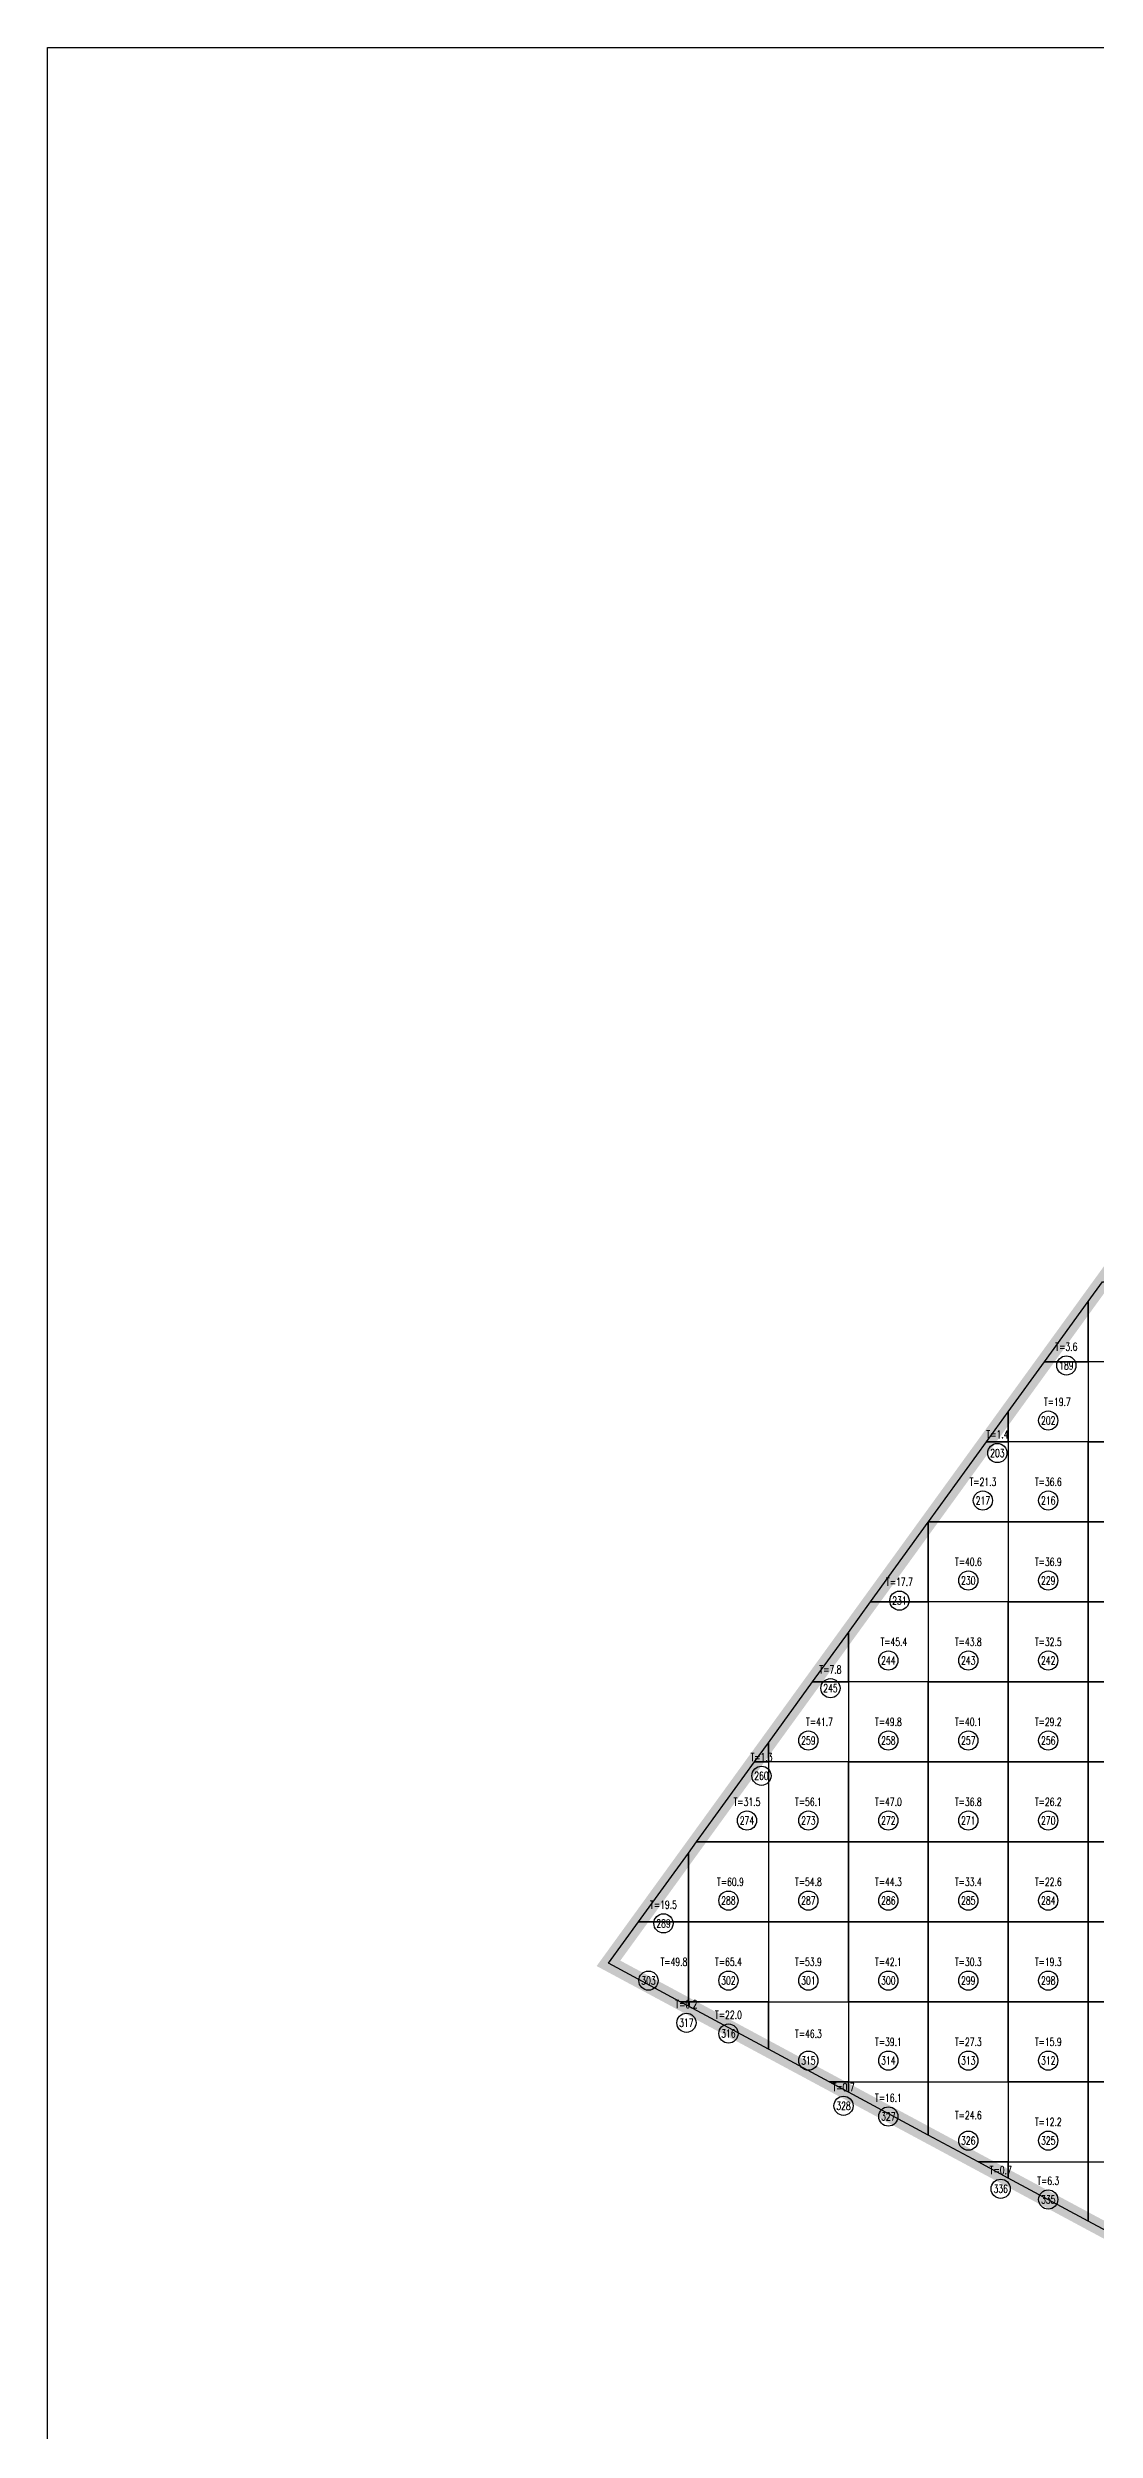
# Model space of a CAD drawing. Extents: x 4283 to 40403, y 1134 to 1764.
# Drawn here: x 27466.3 to 27510, y 1573.1 to 1672.4 of the extents above; entities that cross this region are included whole.
import ezdxf
from ezdxf.enums import TextEntityAlignment as Align

# ---------------------------------------------------------------- set-up
doc = ezdxf.new("R2010")
doc.units = 0
for name, color, linetype in [('tdz_1-3方格网', 2, 'Continuous'), ('tdz_1-3方格网计算', 7, 'Continuous'), ('tdz_土方计算图', 7, 'Continuous'), ('tdz_格田', 6, 'Continuous')]:
    doc.layers.add(name, color=color, linetype=linetype)
doc.styles.add('GLandNum', font='txt_____.ttf', dxfattribs={"width": 0.7, "height": 0.5})

msp = doc.modelspace()

# ---------------------------------------------------------------- linework, layer by layer
at = {"layer": 'tdz_1-3方格网', "linetype": 'Continuous'}
for points in [[(27509.673, 1620.115, 2280.612), (27509.673, 1617.606, 2280.195), (27507.853, 1617.606, 2280.667)], [(27510.271, 1620.939, 2280.484), (27513.007, 1620.939, 2280.036), (27513.007, 1617.606, 2279.746), (27509.673, 1617.606, 2280.195), (27509.673, 1620.115, 2280.612)], [(27507.853, 1617.606, 2280.667), (27509.673, 1617.606, 2280.195), (27509.673, 1614.273, 2279.846), (27506.34, 1614.273, 2280.522), (27506.34, 1615.521, 2280.667)], [(27509.673, 1617.606, 2280.195), (27509.673, 1614.273, 2279.846), (27513.007, 1614.273, 2279.609), (27513.007, 1617.606, 2279.746)], [(27506.34, 1615.521, 2280.667), (27506.34, 1614.273, 2280.522), (27505.434, 1614.273, 2280.667)], [(27505.434, 1614.273, 2280.667), (27506.34, 1614.273, 2280.522), (27506.34, 1610.939, 2280.096), (27503.016, 1610.939, 2280.667)], [(27506.34, 1614.273, 2280.522), (27506.34, 1610.939, 2280.096), (27509.673, 1610.939, 2279.951), (27509.673, 1614.273, 2279.846)], [(27509.673, 1614.273, 2279.846), (27509.673, 1610.939, 2279.951), (27513.007, 1610.939, 2279.705), (27513.007, 1614.273, 2279.609)], [(27503.007, 1610.926, 2280.667), (27503.007, 1607.606, 2280.389), (27500.598, 1607.606, 2280.652)], [(27503.016, 1610.939, 2280.667), (27506.34, 1610.939, 2280.096), (27506.34, 1607.606, 2280.218), (27503.007, 1607.606, 2280.389), (27503.007, 1610.926, 2280.667)], [(27506.34, 1610.939, 2280.096), (27506.34, 1607.606, 2280.218), (27509.673, 1607.606, 2280.041), (27509.673, 1610.939, 2279.951)], [(27509.673, 1610.939, 2279.951), (27509.673, 1607.606, 2280.041), (27513.007, 1607.606, 2279.81), (27513.007, 1610.939, 2279.705)], [(27500.598, 1607.606, 2280.652), (27503.007, 1607.606, 2280.389), (27503.007, 1604.273, 2280.478), (27499.673, 1604.273, 2280.767), (27499.673, 1606.331, 2280.737)], [(27503.007, 1607.606, 2280.389), (27503.007, 1604.273, 2280.478), (27506.34, 1604.273, 2280.312), (27506.34, 1607.606, 2280.218)], [(27506.34, 1607.606, 2280.218), (27506.34, 1604.273, 2280.312), (27509.673, 1604.273, 2280.13), (27509.673, 1607.606, 2280.041)], [(27509.673, 1607.606, 2280.041), (27509.673, 1604.273, 2280.13), (27513.007, 1604.273, 2279.915), (27513.007, 1607.606, 2279.81)], [(27499.673, 1606.331, 2280.737), (27499.673, 1604.273, 2280.767), (27498.18, 1604.273, 2280.865)], [(27498.18, 1604.273, 2280.865), (27499.673, 1604.273, 2280.767), (27499.673, 1600.939, 2280.769), (27496.34, 1600.939, 2281.039), (27496.34, 1601.737, 2281.023)], [(27499.673, 1604.273, 2280.767), (27499.673, 1600.939, 2280.769), (27503.007, 1600.939, 2280.555), (27503.007, 1604.273, 2280.478)], [(27503.007, 1604.273, 2280.478), (27503.007, 1600.939, 2280.555), (27506.34, 1600.939, 2280.365), (27506.34, 1604.273, 2280.312)], [(27506.34, 1604.273, 2280.312), (27506.34, 1600.939, 2280.365), (27509.673, 1600.939, 2280.175), (27509.673, 1604.273, 2280.13)], [(27509.673, 1604.273, 2280.13), (27509.673, 1600.939, 2280.175), (27513.007, 1600.939, 2279.985), (27513.007, 1604.273, 2279.915)], [(27496.34, 1601.737, 2281.023), (27496.34, 1600.939, 2281.039), (27495.761, 1600.939, 2281.073)], [(27495.761, 1600.939, 2281.073), (27496.34, 1600.939, 2281.039), (27496.34, 1597.606, 2281.069), (27493.343, 1597.606, 2281.279)], [(27496.34, 1600.939, 2281.039), (27496.34, 1597.606, 2281.069), (27499.673, 1597.606, 2280.847), (27499.673, 1600.939, 2280.769)], [(27499.673, 1600.939, 2280.769), (27499.673, 1597.606, 2280.847), (27503.007, 1597.606, 2280.63), (27503.007, 1600.939, 2280.555)], [(27503.007, 1600.939, 2280.555), (27503.007, 1597.606, 2280.63), (27506.34, 1597.606, 2280.44), (27506.34, 1600.939, 2280.365)], [(27506.34, 1600.939, 2280.365), (27506.34, 1597.606, 2280.44), (27509.673, 1597.606, 2280.253), (27509.673, 1600.939, 2280.175)], [(27509.673, 1600.939, 2280.175), (27509.673, 1597.606, 2280.253), (27513.007, 1597.606, 2280.069), (27513.007, 1600.939, 2279.985)], [(27493.343, 1597.606, 2281.279), (27496.34, 1597.606, 2281.069), (27496.34, 1594.273, 2281.025), (27493.007, 1594.273, 2281.209), (27493.007, 1597.142, 2281.309)], [(27496.34, 1597.606, 2281.069), (27496.34, 1594.273, 2281.025), (27499.673, 1594.273, 2280.844), (27499.673, 1597.606, 2280.847)], [(27499.673, 1597.606, 2280.847), (27499.673, 1594.273, 2280.844), (27503.007, 1594.273, 2280.695), (27503.007, 1597.606, 2280.63)], [(27503.007, 1597.606, 2280.63), (27503.007, 1594.273, 2280.695), (27506.34, 1594.273, 2280.517), (27506.34, 1597.606, 2280.44)], [(27506.34, 1597.606, 2280.44), (27506.34, 1594.273, 2280.517), (27509.673, 1594.273, 2280.332), (27509.673, 1597.606, 2280.253)], [(27509.673, 1597.606, 2280.253), (27509.673, 1594.273, 2280.332), (27513.007, 1594.273, 2280.147), (27513.007, 1597.606, 2280.069)], [(27493.007, 1597.142, 2281.309), (27493.007, 1594.273, 2281.209), (27490.925, 1594.273, 2281.324)], [(27490.925, 1594.273, 2281.324), (27493.007, 1594.273, 2281.209), (27493.007, 1590.939, 2281.2), (27492.668, 1590.939, 2281.214), (27489.673, 1592.548, 2281.318)], [(27493.007, 1590.939, 2281.2), (27493.007, 1594.273, 2281.209), (27496.34, 1594.273, 2281.025), (27496.34, 1590.939, 2281.045)], [(27496.34, 1594.273, 2281.025), (27496.34, 1590.939, 2281.045), (27499.673, 1590.939, 2280.895), (27499.673, 1594.273, 2280.844)], [(27499.673, 1594.273, 2280.844), (27499.673, 1590.939, 2280.895), (27503.007, 1590.939, 2280.747), (27503.007, 1594.273, 2280.695)], [(27503.007, 1594.273, 2280.695), (27503.007, 1590.939, 2280.747), (27506.34, 1590.939, 2280.581), (27506.34, 1594.273, 2280.517)], [(27506.34, 1594.273, 2280.517), (27506.34, 1590.939, 2280.581), (27509.673, 1590.939, 2280.4), (27509.673, 1594.273, 2280.332)], [(27509.673, 1594.273, 2280.332), (27509.673, 1590.939, 2280.4), (27513.007, 1590.939, 2280.232), (27513.007, 1594.273, 2280.147)], [(27492.668, 1590.939, 2281.214), (27493.007, 1590.939, 2281.2), (27493.007, 1590.757, 2281.202)], [(27493.007, 1590.757, 2281.202), (27493.007, 1590.939, 2281.2), (27496.34, 1590.939, 2281.045), (27496.34, 1588.967, 2281.086)], [(27496.34, 1588.967, 2281.086), (27496.34, 1590.939, 2281.045), (27499.673, 1590.939, 2280.895), (27499.673, 1587.606, 2280.967), (27498.873, 1587.606, 2280.997)], [(27499.673, 1590.939, 2280.895), (27499.673, 1587.606, 2280.967), (27503.007, 1587.606, 2280.811), (27503.007, 1590.939, 2280.747)], [(27503.007, 1590.939, 2280.747), (27503.007, 1587.606, 2280.811), (27506.34, 1587.606, 2280.655), (27506.34, 1590.939, 2280.581)], [(27506.34, 1590.939, 2280.581), (27506.34, 1587.606, 2280.655), (27509.673, 1587.606, 2280.483), (27509.673, 1590.939, 2280.4)], [(27509.673, 1590.939, 2280.4), (27509.673, 1587.606, 2280.483), (27513.007, 1587.606, 2280.314), (27513.007, 1590.939, 2280.232)], [(27498.873, 1587.606, 2280.997), (27499.673, 1587.606, 2280.967), (27499.673, 1587.176, 2280.97)], [(27499.673, 1587.176, 2280.97), (27499.673, 1587.606, 2280.967), (27503.007, 1587.606, 2280.811), (27503.007, 1585.386, 2280.854)], [(27503.007, 1585.386, 2280.854), (27503.007, 1587.606, 2280.811), (27506.34, 1587.606, 2280.655), (27506.34, 1584.273, 2280.733), (27505.079, 1584.273, 2280.781)], [(27506.34, 1587.606, 2280.655), (27506.34, 1584.273, 2280.733), (27509.673, 1584.273, 2280.567), (27509.673, 1587.606, 2280.483)], [(27509.673, 1587.606, 2280.483), (27509.673, 1584.273, 2280.567), (27513.007, 1584.273, 2280.393), (27513.007, 1587.606, 2280.314)], [(27505.079, 1584.273, 2280.781), (27506.34, 1584.273, 2280.733), (27506.34, 1583.595, 2280.738)], [(27506.34, 1583.595, 2280.738), (27506.34, 1584.273, 2280.733), (27509.673, 1584.273, 2280.567), (27509.673, 1581.805, 2280.615)], [(27509.673, 1581.805, 2280.615), (27509.673, 1584.273, 2280.567), (27513.007, 1584.273, 2280.393), (27513.007, 1580.939, 2280.472), (27511.285, 1580.939, 2280.552)]]:
    msp.add_polyline3d(points, close=True, dxfattribs=at)
at = {"layer": 'tdz_1-3方格网计算', "color": 7}
for centre in [(27508.763, 1617.455), (27508.007, 1615.161), (27505.887, 1613.807), (27505.283, 1611.828), (27508.007, 1611.828), (27504.673, 1608.495), (27508.007, 1608.495), (27501.802, 1607.658), (27501.34, 1605.161), (27504.673, 1605.161), (27508.007, 1605.161), (27498.926, 1604.01), (27498.007, 1601.828), (27501.34, 1601.828), (27504.673, 1601.828), (27508.007, 1601.828), (27496.051, 1600.361), (27495.446, 1598.495), (27498.007, 1598.495), (27501.34, 1598.495), (27504.673, 1598.495), (27508.007, 1598.495), (27494.673, 1595.161), (27498.007, 1595.161), (27501.34, 1595.161), (27504.673, 1595.161), (27508.007, 1595.161), (27491.966, 1594.212), (27491.34, 1591.828), (27494.673, 1591.828), (27498.007, 1591.828), (27501.34, 1591.828), (27504.673, 1591.828), (27508.007, 1591.828), (27492.922, 1590.07), (27494.673, 1589.623), (27498.007, 1588.495), (27501.34, 1588.495), (27504.673, 1588.495), (27508.007, 1588.495), (27499.473, 1586.613), (27501.34, 1586.166), (27504.673, 1585.161), (27508.007, 1585.161), (27506.025, 1583.156), (27508.007, 1582.709)]:
    msp.add_circle(centre, 0.4, dxfattribs=at)
at = {"layer": 'tdz_土方计算图', "linetype": 'Continuous'}
for points in [[(27466.29, 1672.357), (27596.29, 1672.357)], [(27466.29, 1512.357), (27466.29, 1512.357), (27466.29, 1672.357), (27466.29, 1672.357)]]:
    msp.add_lwpolyline(points, dxfattribs=at)
at = {"layer": 'tdz_格田', "linetype": 'Continuous', "const_width": 0.667}
msp.add_lwpolyline([(27523.696, 1574.273), (27489.673, 1592.548), (27546.185, 1670.442), (27548.386, 1670.423), (27572.907, 1660.253), (27523.696, 1574.273)], close=True, dxfattribs=at)

# ---------------------------------------------------------------- texts
at = {"layer": 'tdz_1-3方格网计算', "color": 2, "style": 'GLandNum', "width": 0.7}
for s, p in [('T=3.6', (27508.763, 1618.233)), ('T=19.7', (27508.385, 1615.939)), ('T=1.4', (27505.887, 1614.585)), ('T=21.3', (27505.283, 1612.606)), ('T=36.6', (27508.007, 1612.606)), ('T=40.6', (27504.676, 1609.273)), ('T=36.9', (27508.007, 1609.273)), ('T=17.7', (27501.802, 1608.436)), ('T=45.4', (27501.571, 1605.939)), ('T=43.8', (27504.673, 1605.939)), ('T=32.5', (27508.007, 1605.939)), ('T=7.8', (27498.926, 1604.787)), ('T=41.7', (27498.466, 1602.606)), ('T=49.8', (27501.34, 1602.606)), ('T=40.1', (27504.673, 1602.606)), ('T=29.2', (27508.007, 1602.606)), ('T=1.3', (27496.051, 1601.139)), ('T=31.5', (27495.446, 1599.273)), ('T=56.1', (27498.007, 1599.273)), ('T=47.0', (27501.34, 1599.273)), ('T=36.8', (27504.673, 1599.273)), ('T=26.2', (27508.007, 1599.273)), ('T=60.9', (27494.757, 1595.939)), ('T=54.8', (27498.007, 1595.939)), ('T=44.3', (27501.34, 1595.939)), ('T=33.4', (27504.673, 1595.939)), ('T=22.6', (27508.007, 1595.939)), ('T=19.5', (27491.966, 1594.99)), ('T=49.8', (27492.401, 1592.606)), ('T=65.4', (27494.673, 1592.606)), ('T=53.9', (27498.007, 1592.606)), ('T=42.1', (27501.34, 1592.606)), ('T=30.3', (27504.673, 1592.606)), ('T=19.3', (27508.007, 1592.606)), ('T=0.2', (27492.922, 1590.848)), ('T=22.0', (27494.673, 1590.401)), ('T=46.3', (27498.007, 1589.613)), ('T=39.1', (27501.34, 1589.273)), ('T=27.3', (27504.673, 1589.273)), ('T=15.9', (27508.007, 1589.273)), ('T=0.7', (27499.473, 1587.391)), ('T=16.1', (27501.34, 1586.943)), ('T=24.6', (27504.673, 1586.218)), ('T=12.2', (27508.007, 1585.939)), ('T=0.7', (27506.025, 1583.934)), ('T=6.3', (27508.007, 1583.486))]:
    msp.add_text(s, height=0.3333, dxfattribs=at).set_placement(p, align=Align.MIDDLE_CENTER)
at = {"layer": 'tdz_1-3方格网计算', "color": 7, "style": 'GLandNum', "width": 0.7}
for s, p in [('189', (27508.763, 1617.455)), ('202', (27508.007, 1615.161)), ('203', (27505.887, 1613.807)), ('217', (27505.283, 1611.828)), ('216', (27508.007, 1611.828)), ('230', (27504.673, 1608.495)), ('229', (27508.007, 1608.495)), ('231', (27501.802, 1607.658)), ('244', (27501.34, 1605.161)), ('243', (27504.673, 1605.161)), ('242', (27508.007, 1605.161)), ('245', (27498.926, 1604.01)), ('259', (27498.007, 1601.828)), ('258', (27501.34, 1601.828)), ('257', (27504.673, 1601.828)), ('256', (27508.007, 1601.828)), ('260', (27496.051, 1600.361)), ('274', (27495.446, 1598.495)), ('273', (27498.007, 1598.495)), ('272', (27501.34, 1598.495)), ('271', (27504.673, 1598.495)), ('270', (27508.007, 1598.495)), ('288', (27494.673, 1595.161)), ('287', (27498.007, 1595.161)), ('286', (27501.34, 1595.161)), ('285', (27504.673, 1595.161)), ('284', (27508.007, 1595.161)), ('289', (27491.966, 1594.212)), ('303', (27491.34, 1591.828)), ('302', (27494.673, 1591.828)), ('301', (27498.007, 1591.828)), ('300', (27501.34, 1591.828)), ('299', (27504.673, 1591.828)), ('298', (27508.007, 1591.828)), ('317', (27492.922, 1590.07)), ('316', (27494.673, 1589.623)), ('315', (27498.007, 1588.495)), ('314', (27501.34, 1588.495)), ('313', (27504.673, 1588.495)), ('312', (27508.007, 1588.495)), ('328', (27499.473, 1586.613)), ('327', (27501.34, 1586.166)), ('326', (27504.673, 1585.161)), ('325', (27508.007, 1585.161)), ('336', (27506.025, 1583.156)), ('335', (27508.007, 1582.709))]:
    msp.add_text(s, height=0.3333, dxfattribs=at).set_placement(p, align=Align.MIDDLE_CENTER)

doc.saveas('drawing.dxf')
